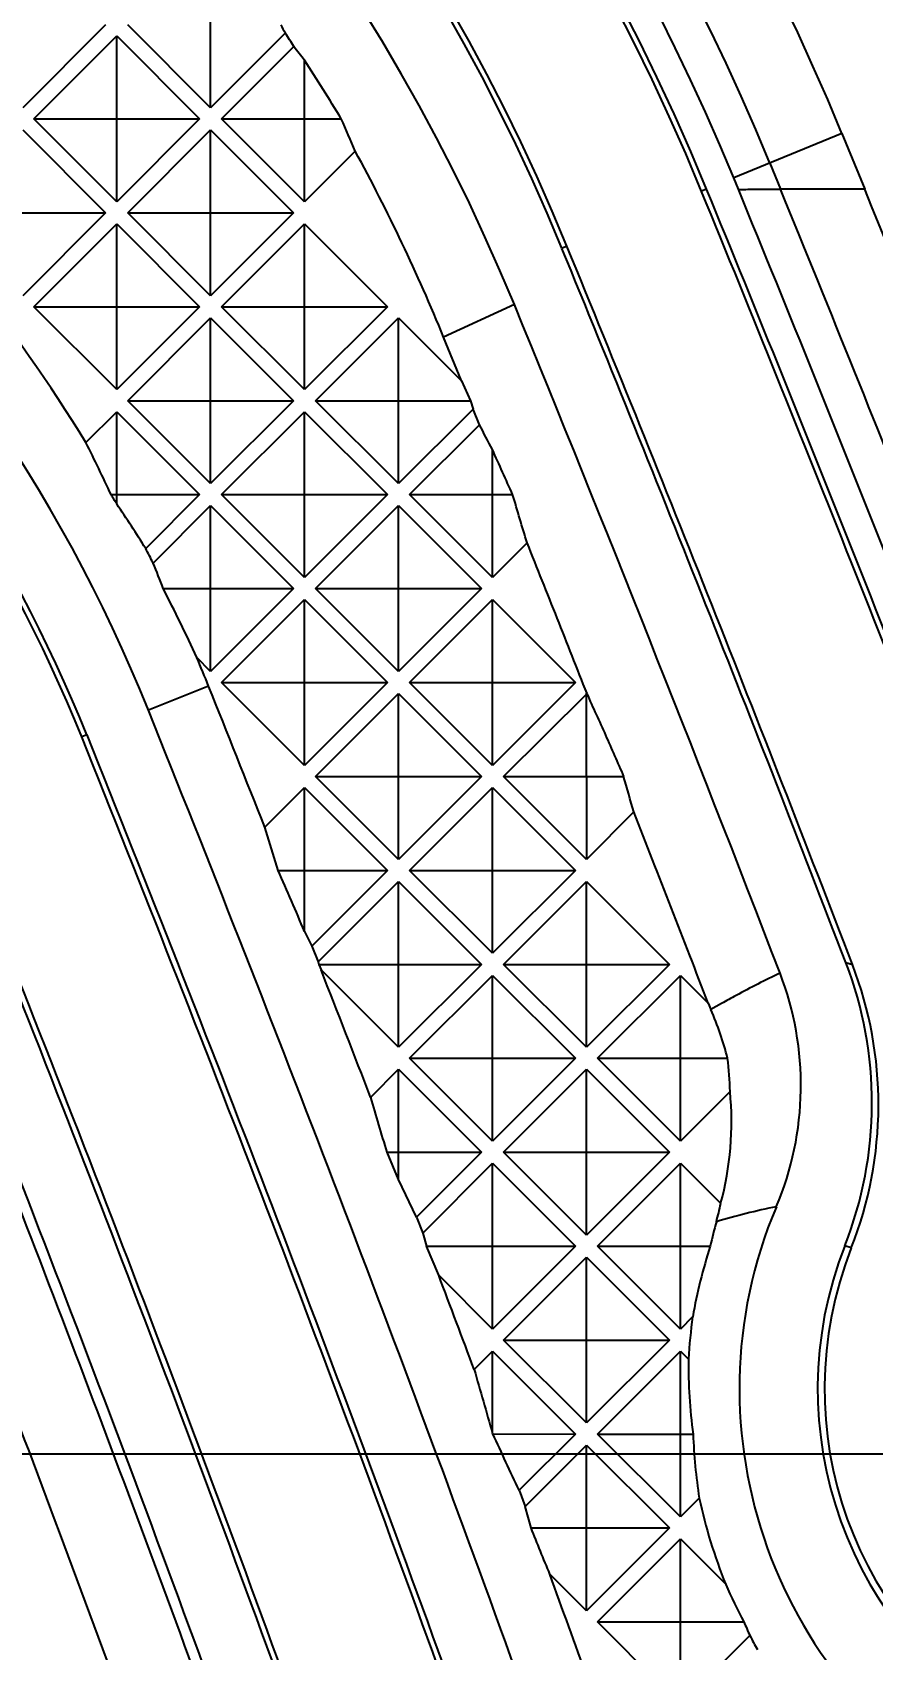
# Model space of a CAD drawing. Header units: millimetres. Extents: x 2089 to 2530, y 1631 to 2074.
# Drawn here: x 2265.34 to 2276.14, y 1912.11 to 1932.91 of the extents above; entities that cross this region are included whole.
import ezdxf

# ---------------------------------------------------------------- set-up
doc = ezdxf.new("R2010")
doc.units = ezdxf.units.MM
doc.styles.get("Standard").update_dxf_attribs({"font": 'arial.ttf'})
doc.dimstyles.new('副本 ISO-25-1', dxfattribs={"dimtxt": 5, "dimasz": 5, "dimexe": 0, "dimexo": 0, "dimgap": 0, "dimtad": 1, "dimtxsty": 'Standard', "dimcen": 0, "dimclrd": 4, "dimclre": 4, "dimclrt": 6, "dimazin": 0, "dimtfac": 1, "dimtofl": 0, "dimtmove": 0, "dimatfit": 3, "dimfxl": 0, "dimarcsym": 0})

# ---------------------------------------------------------------- blocks, each defined once
blk = doc.blocks.new('*D104')
at = {"color": 4, "linetype": 'Continuous', "lineweight": -2, "transparency": 16777216}
blk.add_line((2263.119, 1914.627), (2367.196, 1914.627), dxfattribs=at)
at = {"layer": 'Defpoints', "color": 0, "transparency": 16777216}
for p in [(2263.119, 1914.627), (2350.286, 1914.627), (2248.301, 1863.577)]:
    blk.add_point(p, dxfattribs=at)
at = {"color": 6, "transparency": 16777216, "insert": (2358.741, 1917.632), "char_height": 5, "attachment_point": 5}
blk.add_mtext('51,05', dxfattribs=at)
blk = doc.blocks.new('*D105')
at = {"color": 4, "linetype": 'Continuous', "lineweight": -2, "transparency": 16777216}
for p, q in [((2330.286, 1916.555), (2340.286, 1921.944)), ((2340.286, 1921.944), (2367.169, 1921.944)), ((2282.505, 1916.555), (2330.286, 1916.555))]:
    blk.add_line(p, q, dxfattribs=at)
at = {"layer": 'Defpoints', "color": 0, "transparency": 16777216}
for p in [(2350.286, 1921.944), (2282.505, 1916.555), (2248.301, 1863.577)]:
    blk.add_point(p, dxfattribs=at)
at = {"color": 6, "transparency": 16777216, "insert": (2358.728, 1924.949), "char_height": 5, "attachment_point": 5}
blk.add_mtext('52,98', dxfattribs=at)
blk = doc.blocks.new('*D106')
at = {"color": 4, "linetype": 'Continuous', "lineweight": -2, "transparency": 16777216}
blk.add_line((2289.301, 1939.577), (2357.404, 1939.577), dxfattribs=at)
at = {"layer": 'Defpoints', "color": 0, "transparency": 16777216}
for p in [(2289.301, 1939.577), (2350.286, 1939.577), (2248.301, 1863.577)]:
    blk.add_point(p, dxfattribs=at)
at = {"color": 6, "transparency": 16777216, "insert": (2353.845, 1942.13), "char_height": 5, "attachment_point": 5}
blk.add_mtext('76', dxfattribs=at)
blk = doc.blocks.new('*D107')
at = {"color": 4, "linetype": 'Continuous', "lineweight": -2, "transparency": 16777216}
blk.add_line((2248.301, 1951.21), (2367.166, 1951.21), dxfattribs=at)
at = {"layer": 'Defpoints', "color": 0, "transparency": 16777216}
for p in [(2248.301, 1951.21), (2350.286, 1951.21), (2248.301, 1863.577)]:
    blk.add_point(p, dxfattribs=at)
at = {"color": 6, "transparency": 16777216, "insert": (2358.726, 1954.215), "char_height": 5, "attachment_point": 5}
blk.add_mtext('87,63', dxfattribs=at)
blk = doc.blocks.new('*D108')
at = {"color": 4, "linetype": 'Continuous', "lineweight": -2, "transparency": 16777216}
for p, q in [((2248.301, 1967.004), (2330.286, 1967.004)), ((2330.286, 1967.004), (2340.286, 1960.5)), ((2340.286, 1960.5), (2370.573, 1960.5))]:
    blk.add_line(p, q, dxfattribs=at)
at = {"layer": 'Defpoints', "color": 0, "transparency": 16777216}
for p in [(2248.301, 1967.004), (2350.286, 1960.5), (2248.301, 1863.577)]:
    blk.add_point(p, dxfattribs=at)
at = {"color": 6, "transparency": 16777216, "insert": (2360.43, 1963.504), "char_height": 5, "attachment_point": 5}
blk.add_mtext('103,43', dxfattribs=at)
blk = doc.blocks.new('*D109')
at = {"color": 4, "linetype": 'Continuous', "lineweight": -2, "transparency": 16777216}
blk.add_line((2273.301, 1970.577), (2360.863, 1970.577), dxfattribs=at)
at = {"layer": 'Defpoints', "color": 0, "transparency": 16777216}
for p in [(2273.301, 1970.577), (2350.286, 1970.577), (2248.301, 1863.577)]:
    blk.add_point(p, dxfattribs=at)
at = {"color": 6, "transparency": 16777216, "insert": (2355.575, 1973.13), "char_height": 5, "attachment_point": 5}
blk.add_mtext('107', dxfattribs=at)
blk = doc.blocks.new('*D110')
at = {"color": 4, "linetype": 'Continuous', "lineweight": -2, "transparency": 16777216}
blk.add_line((2324.901, 1993.577), (2360.846, 1993.577), dxfattribs=at)
at = {"layer": 'Defpoints', "color": 0, "transparency": 16777216}
for p in [(2324.901, 1993.577), (2350.286, 1993.577), (2248.301, 1863.577)]:
    blk.add_point(p, dxfattribs=at)
at = {"color": 6, "transparency": 16777216, "insert": (2355.566, 1996.132), "char_height": 5, "attachment_point": 5}
blk.add_mtext('130', dxfattribs=at)
blk = doc.blocks.new('*D123')
at = {"color": 4, "linetype": 'Continuous', "lineweight": -2, "transparency": 16777216}
blk.add_line((2273.301, 1973.877), (2273.301, 2025.031), dxfattribs=at)
at = {"layer": 'Defpoints', "color": 0, "transparency": 16777216}
for p in [(2273.301, 2017.746), (2273.301, 1973.877), (2248.301, 1863.577)]:
    blk.add_point(p, dxfattribs=at)
at = {"color": 6, "transparency": 16777216, "insert": (2270.748, 2021.389), "char_height": 5, "attachment_point": 5, "rotation": 90}
blk.add_mtext('25', dxfattribs=at)
blk = doc.blocks.new('*D124')
at = {"color": 4, "linetype": 'Continuous', "lineweight": -2, "transparency": 16777216}
blk.add_line((2289.301, 1942.877), (2289.301, 2024.144), dxfattribs=at)
at = {"layer": 'Defpoints', "color": 0, "transparency": 16777216}
for p in [(2289.301, 2017.746), (2289.301, 1942.877), (2248.301, 1863.577)]:
    blk.add_point(p, dxfattribs=at)
at = {"color": 6, "transparency": 16777216, "insert": (2286.791, 2020.945), "char_height": 5, "attachment_point": 5, "rotation": 90}
blk.add_mtext('41', dxfattribs=at)
blk = doc.blocks.new('*D125')
at = {"color": 4, "linetype": 'Continuous', "lineweight": -2, "transparency": 16777216}
blk.add_line((2283.485, 1918.755), (2283.485, 2034.625), dxfattribs=at)
at = {"layer": 'Defpoints', "color": 0, "transparency": 16777216}
for p in [(2283.485, 2017.746), (2283.485, 1918.755), (2248.301, 1863.577)]:
    blk.add_point(p, dxfattribs=at)
at = {"color": 6, "transparency": 16777216, "insert": (2280.481, 2026.186), "char_height": 5, "attachment_point": 5, "rotation": 90}
blk.add_mtext('35,18', dxfattribs=at)
blk = doc.blocks.new('*D127')
at = {"color": 4, "linetype": 'Continuous', "lineweight": -2, "transparency": 16777216}
blk.add_line((2318.301, 2000.177), (2318.301, 2024.85), dxfattribs=at)
at = {"layer": 'Defpoints', "color": 0, "transparency": 16777216}
for p in [(2318.301, 2017.746), (2318.301, 2000.177), (2248.301, 1863.577)]:
    blk.add_point(p, dxfattribs=at)
at = {"color": 6, "transparency": 16777216, "insert": (2315.748, 2021.298), "char_height": 5, "attachment_point": 5, "rotation": 90}
blk.add_mtext('70', dxfattribs=at)

msp = doc.modelspace()

# ---------------------------------------------------------------- linework, layer by layer
at = {"color": 7, "linetype": 'Continuous'}
for p, q in [((2267.63, 1931.937), (2267.63, 1934.069)), ((2266.28, 1933.003), (2265.214, 1931.937)), ((2265.356, 1931.795), (2266.422, 1932.861)), ((2266.422, 1930.729), (2266.422, 1932.861)), ((2266.422, 1932.861), (2267.488, 1931.795)), ((2267.63, 1931.937), (2266.564, 1933.003)), ((2268.59, 1932.897), (2267.63, 1931.937)), ((2267.772, 1931.795), (2268.701, 1932.724)), ((2268.838, 1930.729), (2268.838, 1932.548)), ((2266.422, 1930.729), (2265.356, 1931.795)), ((2265.356, 1931.795), (2267.488, 1931.795)), ((2267.488, 1931.795), (2266.422, 1930.729)), ((2268.838, 1930.729), (2267.772, 1931.795)), ((2267.772, 1931.795), (2269.309, 1931.795)), ((2265.214, 1931.653), (2266.28, 1930.587)), ((2266.564, 1930.587), (2267.63, 1931.653)), ((2267.63, 1929.521), (2267.63, 1931.653)), ((2267.63, 1931.653), (2268.696, 1930.587)), ((2275.748, 1931.606), (2274.356, 1931.035)), ((2275.748, 1931.605), (2276.041, 1930.889)), ((2269.49, 1931.38), (2268.838, 1930.729)), ((2274.82, 1931.227), (2274.958, 1930.889)), ((2274.416, 1930.889), (2274.357, 1931.035)), ((2274.008, 1930.891), (2273.943, 1930.864)), ((2276.041, 1930.889), (2274.958, 1930.889)), ((2264.148, 1930.587), (2266.28, 1930.587)), ((2266.28, 1930.587), (2265.214, 1929.521)), ((2267.63, 1929.521), (2266.564, 1930.587)), ((2266.564, 1930.587), (2268.696, 1930.587)), ((2268.696, 1930.587), (2267.63, 1929.521)), ((2265.356, 1929.379), (2266.422, 1930.445)), ((2266.422, 1928.313), (2266.422, 1930.445)), ((2266.422, 1930.445), (2267.488, 1929.379)), ((2267.772, 1929.379), (2268.838, 1930.445)), ((2268.838, 1928.313), (2268.838, 1930.445)), ((2268.838, 1930.445), (2269.904, 1929.379)), ((2272.212, 1930.157), (2272.147, 1930.13)), ((2266.422, 1928.313), (2265.356, 1929.379)), ((2265.356, 1929.379), (2267.488, 1929.379)), ((2267.488, 1929.379), (2266.422, 1928.313)), ((2268.838, 1928.313), (2267.772, 1929.379)), ((2267.772, 1929.379), (2269.904, 1929.379)), ((2269.904, 1929.379), (2268.838, 1928.313)), ((2271.536, 1929.407), (2270.626, 1928.988)), ((2266.564, 1928.171), (2267.63, 1929.237)), ((2267.63, 1927.105), (2267.63, 1929.237)), ((2267.63, 1929.237), (2268.696, 1928.171)), ((2268.98, 1928.171), (2270.046, 1929.237)), ((2270.046, 1927.105), (2270.046, 1929.237)), ((2270.046, 1929.237), (2270.855, 1928.428)), ((2270.855, 1928.428), (2270.626, 1928.987)), ((2270.855, 1928.428), (2270.971, 1928.171)), ((2267.63, 1927.105), (2266.564, 1928.171)), ((2266.564, 1928.171), (2268.696, 1928.171)), ((2268.696, 1928.171), (2267.63, 1927.105)), ((2270.046, 1927.105), (2268.98, 1928.171)), ((2268.98, 1928.171), (2270.971, 1928.171)), ((2271.004, 1928.062), (2270.046, 1927.105)), ((2270.971, 1928.171), (2271.004, 1928.062)), ((2271.086, 1927.86), (2271.004, 1928.062)), ((2266.027, 1927.633), (2266.422, 1928.029)), ((2266.422, 1926.842), (2266.422, 1928.029)), ((2266.422, 1928.029), (2267.488, 1926.963)), ((2267.772, 1926.963), (2268.838, 1928.029)), ((2268.838, 1925.897), (2268.838, 1928.029)), ((2268.838, 1928.029), (2269.904, 1926.963)), ((2270.189, 1926.963), (2271.086, 1927.86)), ((2271.255, 1925.897), (2271.255, 1927.541)), ((2266.351, 1926.963), (2267.488, 1926.963)), ((2267.488, 1926.963), (2266.795, 1926.27)), ((2266.891, 1926.081), (2267.63, 1926.821)), ((2267.63, 1924.689), (2267.63, 1926.821)), ((2267.63, 1926.821), (2268.696, 1925.755)), ((2268.838, 1925.897), (2267.772, 1926.963)), ((2267.772, 1926.963), (2269.904, 1926.963)), ((2269.904, 1926.963), (2268.838, 1925.897)), ((2268.98, 1925.755), (2270.046, 1926.821)), ((2270.046, 1924.689), (2270.046, 1926.821)), ((2270.046, 1926.821), (2271.112, 1925.755)), ((2271.255, 1925.897), (2270.189, 1926.963)), ((2270.189, 1926.963), (2271.514, 1926.963)), ((2271.7, 1926.342), (2271.255, 1925.897)), ((2267.02, 1925.755), (2268.696, 1925.755)), ((2268.696, 1925.755), (2267.63, 1924.689)), ((2267.772, 1924.547), (2268.838, 1925.612)), ((2268.838, 1923.481), (2268.838, 1925.612)), ((2268.838, 1925.612), (2269.904, 1924.547)), ((2270.046, 1924.689), (2268.98, 1925.755)), ((2268.98, 1925.755), (2271.112, 1925.755)), ((2271.112, 1925.755), (2270.046, 1924.689)), ((2270.189, 1924.547), (2271.255, 1925.612)), ((2271.255, 1923.481), (2271.255, 1925.612)), ((2271.255, 1925.612), (2272.321, 1924.547)), ((2267.63, 1924.689), (2267.453, 1924.866)), ((2268.838, 1923.481), (2267.772, 1924.547)), ((2267.772, 1924.547), (2269.904, 1924.547)), ((2269.904, 1924.547), (2268.838, 1923.481)), ((2271.255, 1923.481), (2270.189, 1924.547)), ((2270.189, 1924.547), (2272.321, 1924.547)), ((2272.321, 1924.547), (2271.255, 1923.481)), ((2267.604, 1924.501), (2266.83, 1924.19)), ((2268.98, 1923.338), (2270.046, 1924.404)), ((2270.046, 1922.272), (2270.046, 1924.404)), ((2270.046, 1924.404), (2271.112, 1923.338)), ((2271.397, 1923.338), (2272.47, 1924.404)), ((2266.037, 1923.872), (2265.972, 1923.846)), ((2270.046, 1922.272), (2268.98, 1923.338)), ((2268.98, 1923.338), (2271.112, 1923.338)), ((2271.112, 1923.338), (2270.046, 1922.272)), ((2272.463, 1922.272), (2271.397, 1923.338)), ((2271.397, 1923.338), (2272.941, 1923.338)), ((2272.463, 1923.338), (2272.463, 1922.272)), ((2268.328, 1922.686), (2268.838, 1923.196)), ((2268.838, 1921.346), (2268.838, 1923.196)), ((2268.838, 1923.196), (2269.904, 1922.13)), ((2270.189, 1922.13), (2271.255, 1923.196)), ((2271.255, 1921.064), (2271.255, 1923.196)), ((2271.255, 1923.196), (2272.321, 1922.13)), ((2273.073, 1922.883), (2272.463, 1922.272)), ((2268.5, 1922.13), (2268.328, 1922.686)), ((2268.5, 1922.13), (2269.904, 1922.13)), ((2269.904, 1922.13), (2268.931, 1921.157)), ((2271.255, 1921.064), (2270.189, 1922.13)), ((2270.189, 1922.13), (2272.321, 1922.13)), ((2272.321, 1922.13), (2271.255, 1921.064)), ((2269.011, 1920.953), (2270.046, 1921.988)), ((2270.046, 1919.856), (2270.046, 1921.988)), ((2270.046, 1921.988), (2271.112, 1920.922)), ((2271.397, 1920.922), (2272.463, 1921.988)), ((2272.463, 1919.856), (2272.463, 1921.988)), ((2272.463, 1921.988), (2273.529, 1920.922)), ((2268.838, 1921.346), (2268.931, 1921.157)), ((2268.931, 1921.157), (2269.011, 1920.953)), ((2269.011, 1920.953), (2269.021, 1920.922)), ((2269.021, 1920.922), (2269.051, 1920.852)), ((2269.021, 1920.922), (2271.112, 1920.922)), ((2270.046, 1919.856), (2269.051, 1920.852)), ((2271.112, 1920.922), (2270.046, 1919.856)), ((2270.189, 1919.714), (2271.255, 1920.78)), ((2271.255, 1918.648), (2271.255, 1920.78)), ((2271.255, 1920.78), (2272.321, 1919.714)), ((2272.463, 1919.856), (2271.397, 1920.922)), ((2271.397, 1920.922), (2273.529, 1920.922)), ((2273.529, 1920.922), (2272.463, 1919.856)), ((2272.605, 1919.714), (2273.671, 1920.78)), ((2273.671, 1918.648), (2273.671, 1920.78)), ((2273.671, 1920.78), (2274.028, 1920.422)), ((2275.799, 1920.944), (2275.884, 1920.92)), ((2274.028, 1920.422), (2274.064, 1920.34)), ((2274.2, 1920.417), (2274.064, 1920.34)), ((2269.688, 1919.213), (2270.046, 1919.572)), ((2270.046, 1918.157), (2270.046, 1919.572)), ((2270.046, 1919.572), (2271.112, 1918.506)), ((2271.255, 1918.648), (2270.189, 1919.714)), ((2270.189, 1919.714), (2272.321, 1919.714)), ((2272.321, 1919.714), (2271.255, 1918.648)), ((2271.397, 1918.506), (2272.463, 1919.572)), ((2272.463, 1917.44), (2272.463, 1919.572)), ((2272.463, 1919.572), (2273.529, 1918.506)), ((2273.671, 1918.648), (2272.605, 1919.714)), ((2272.605, 1919.714), (2274.278, 1919.714)), ((2274.31, 1919.287), (2273.671, 1918.648)), ((2269.899, 1918.506), (2271.112, 1918.506)), ((2270.046, 1918.157), (2269.899, 1918.506)), ((2271.112, 1918.506), (2270.279, 1917.672)), ((2272.463, 1917.44), (2271.397, 1918.506)), ((2271.397, 1918.506), (2273.529, 1918.506)), ((2273.529, 1918.506), (2272.463, 1917.44)), ((2270.357, 1917.467), (2271.255, 1918.364)), ((2271.255, 1916.232), (2271.255, 1918.364)), ((2271.255, 1918.364), (2272.321, 1917.298)), ((2272.605, 1917.298), (2273.671, 1918.364)), ((2273.671, 1916.232), (2273.671, 1918.364)), ((2273.671, 1918.364), (2274.189, 1917.846)), ((2270.279, 1917.672), (2270.046, 1918.157)), ((2270.279, 1917.672), (2270.357, 1917.467)), ((2270.357, 1917.467), (2270.407, 1917.298)), ((2270.407, 1917.298), (2272.321, 1917.298)), ((2270.563, 1916.923), (2270.407, 1917.298)), ((2272.321, 1917.298), (2271.255, 1916.232)), ((2273.671, 1916.232), (2272.605, 1917.298)), ((2272.605, 1917.298), (2274.055, 1917.298)), ((2275.868, 1917.275), (2275.785, 1917.303)), ((2271.397, 1916.09), (2272.463, 1917.156)), ((2272.463, 1915.024), (2272.463, 1917.156)), ((2272.463, 1917.156), (2273.529, 1916.09)), ((2271.255, 1916.232), (2270.563, 1916.923)), ((2273.828, 1916.39), (2273.671, 1916.232)), ((2272.463, 1915.024), (2271.397, 1916.09)), ((2271.397, 1916.09), (2273.529, 1916.09)), ((2273.529, 1916.09), (2272.463, 1915.024)), ((2271.019, 1915.712), (2271.255, 1915.948)), ((2271.255, 1914.887), (2271.255, 1915.948)), ((2271.255, 1915.948), (2272.321, 1914.882)), ((2272.605, 1914.882), (2273.671, 1915.948)), ((2273.671, 1913.816), (2273.671, 1915.948)), ((2273.671, 1915.948), (2273.775, 1915.844)), ((2271.256, 1914.885), (2272.321, 1914.882)), ((2272.321, 1914.882), (2271.596, 1914.158)), ((2271.673, 1913.95), (2272.463, 1914.74)), ((2272.463, 1912.608), (2272.463, 1914.74)), ((2272.463, 1914.74), (2273.529, 1913.674)), ((2273.671, 1913.816), (2272.605, 1914.882)), ((2272.605, 1914.882), (2273.834, 1914.882)), ((2271.596, 1914.158), (2271.673, 1913.95)), ((2271.751, 1913.674), (2271.673, 1913.95)), ((2273.913, 1914.058), (2273.671, 1913.816)), ((2271.751, 1913.674), (2273.529, 1913.674)), ((2273.529, 1913.674), (2272.463, 1912.608)), ((2272.605, 1912.466), (2273.671, 1913.532)), ((2273.671, 1911.4), (2273.671, 1913.532)), ((2273.671, 1913.532), (2274.254, 1912.949)), ((2272.463, 1912.608), (2271.992, 1913.079)), ((2272.605, 1912.466), (2274.486, 1912.466)), ((2273.671, 1911.4), (2272.605, 1912.466)), ((2274.562, 1912.291), (2273.671, 1911.4))]:
    msp.add_line(p, q, dxfattribs=at)
for centre, radius, start, end in [((2248.301, 1920.356), 29.663, 22.2873, 79.6316), ((2248.301, 1920.356), 28.661, 22.2875, 80.9982), ((2248.301, 1920.356), 27.782, 22.2828, 157.7194), ((2248.301, 1920.356), 27.712, 22.28, 157.7131), ((2248.301, 1920.356), 28.159, 22.2865, 80.9998), ((2248.301, 1920.356), 25.842, 22.2884, 157.718), ((2248.301, 1920.356), 25.772, 22.2878, 157.6935), ((2248.301, 1919.847), 25.125, 22.3638, 157.6333), ((1867.465, 1764.662), 444.829, 21.83807, 23.77076), ((2248.301, 1916.747), 19.968, 21.8865, 74.2725), ((2248.301, 1916.747), 20.802, 31.5564, 60.662), ((2248.301, 1916.747), 19.044, 21.8865, 69.2734), ((2248.301, 1916.747), 19.114, 21.8865, 69.2732), ((2248.301, 1919.847), 24.124, 32.2605, 32.7495), ((2248.301, 1919.847), 24.124, 22.2652, 28.5602), ((1871.396, 1765.493), 435.191, 20.97996, 22.3332), ((1871.338, 1765.471), 435.324, 20.97279, 22.33318), ((1866.052, 1763.333), 441.403, 20.9667, 22.30896), ((1867.398, 1763.86), 440.459, 20.96519, 22.28517), ((1855.691, 1759.161), 454.076, 21.27311, 22.22187), ((1868.983, 1764.523), 435.852, 21.0318, 22.33121), ((1868.968, 1764.518), 435.938, 21.02475, 22.33122), ((1868.098, 1764.148), 435.974, 21.05947, 22.27527), ((2248.301, 1916.747), 20.802, 26.6621, 27.2444), ((2248.301, 1916.747), 20.802, 21.8865, 22.9737), ((1850.95, 1757.109), 449.021, 21.63863, 21.88801), ((1867.208, 1763.797), 435.929, 21.05665, 21.40352), ((1901.78, 1777.15), 394.383, 21.11349, 21.3689), ((2271.202, 1919.366), 4.018, 337.1343, 21.0535), ((2271.113, 1919.142), 5.021, 338.5139, 21.04), ((2271.197, 1919.118), 5.021, 338.4708, 21.0319), ((1950.403, 1795.895), 337.55, 19.90395, 21.64352), ((2270.131, 1918.646), 4.282, 14.4479, 23.3029), ((1940.414, 1792.106), 347.229, 19.93078, 21.61699), ((2269.709, 1919.159), 4.603, 1.5914, 6.9242), ((2270.308, 1918.896), 4.02, 344.8581, 5.5869), ((2270.6, 1918.579), 3.663, 344.7032, 348.4477), ((2276.475, 1909.854), 8.104, 101.1764, 106.7934), ((2280.461, 1915.463), 6.03, 157.1449, 242.4567), ((2280.815, 1915.786), 6.927, 164.7088, 167.3914), ((2280.461, 1915.463), 5.025, 158.5138, 241.1626), ((2280.461, 1915.463), 4.937, 158.4644, 241.2109), ((1947.617, 1794.678), 345.309, 20.51849, 20.73316), ((2280.461, 1915.463), 6.697, 172.0415, 176.7378), ((2280.798, 1915.792), 7.024, 179.5768, 187.4554), ((1990.225, 1783.668), 310.157, 24.88022, 25.02802), ((2280.461, 1915.463), 6.697, 192.1066, 202.0497), ((2002.271, 1814.819), 287.061, 19.44823, 20.01665), ((2280.461, 1915.463), 6.697, 208.2643, 210.052)]:
    msp.add_arc(centre, radius, start, end, dxfattribs=at)
for centre, major_axis, ratio, start_param, end_param in [((2246.453, 1921.695), (-17.632, 17.632), 0.994492, -1.8861, -1.881326), ((2250.067, 1918.081), (16.849, -16.849), 0.994492, 1.442707, 1.452077), ((2246.307, 1917.853), (19.026, 19.026), 0.994492, -0.241769, -0.208601), ((2246.439, 1921.708), (-17.76, 17.76), 0.994492, -1.956974, -1.938951), ((1848.722, 1756.515), (463.811, -81.802), 0.898062, 0.608606, 0.609427), ((2246.98, 1918.067), (15.123, -15.123), 0.99618, 1.217134, 1.251975), ((1901.885, 1777.459), (244.999, -363.589), 0.90592, 1.381337, 1.382788), ((2246.902, 1915.348), (16.022, 16.022), 0.99618, -0.254154, -0.247952), ((2249.561, 1915.487), (-14.428, 14.428), 0.99618, -1.796292, -1.7628), ((1882.093, 1769.662), (104.705, 438.11), 0.902987, -1.001126, -0.999648), ((2246.971, 1918.077), (15.23, -15.23), 0.99618, 1.152548, 1.168867), ((2246.902, 1915.348), (16.022, 16.022), 0.99618, -0.352902, -0.309128), ((1882.413, 1769.788), (104.705, 438.11), 0.902987, -1.009651, -1.008569), ((2280.812, 1915.112), (-5.024, 5.024), 0.997558, 0.473429, 0.605522), ((2280.806, 1915.118), (-4.939, 4.939), 0.997558, 0.820429, 0.939092), ((2280.815, 1915.816), (5.065, 5.065), 0.997558, 2.76745, 2.842431), ((2280.8, 1915.124), (-4.854, 4.854), 0.997558, 1.184695, 1.212431)]:
    msp.add_ellipse(centre, major_axis=major_axis, ratio=ratio, start_param=start_param, end_param=end_param, dxfattribs=at)
for points, knots in [([(2277.351, 1930.884), (2276.34, 1933.366), (2274.283, 1938.313), (2272.168, 1943.237), (2271.056, 1945.674)], [0, 0, 0, 0, 0.500151, 1, 1, 1, 1]), ([(2274.416, 1930.889), (2274.481, 1930.888), (2274.603, 1930.89), (2274.767, 1930.89), (2274.882, 1930.889), (2274.941, 1930.89), (2274.958, 1930.889)], [0, 0, 0, 0, 0.35934, 0.675766, 0.90353, 1, 1, 1, 1]), ([(2272.47, 1924.404), (2272.342, 1924.727), (2272.089, 1925.375), (2271.829, 1926.019), (2271.7, 1926.342)], [0, 0, 0, 0, 0.5, 1, 1, 1, 1]), ([(2272.468, 1924.403), (2272.547, 1924.224), (2272.709, 1923.872), (2272.863, 1923.516), (2272.941, 1923.338)], [0, 0, 0, 0, 0.50187, 1, 1, 1, 1]), ([(2275.374, 1900.392), (2274.147, 1904.425), (2271.441, 1912.414), (2268.401, 1920.279), (2266.83, 1924.19)], [0, 0, 0, 0, 0.499992, 1, 1, 1, 1]), ([(2274.49, 1900.123), (2273.267, 1904.143), (2270.569, 1912.107), (2267.538, 1919.947), (2265.972, 1923.846)], [0, 0, 0, 0, 0.49999, 1, 1, 1, 1]), ([(2266.037, 1923.872), (2267.604, 1919.972), (2270.635, 1912.13), (2273.333, 1904.164), (2274.557, 1900.143)], [0, 0, 0, 0, 0.50001, 1, 1, 1, 1]), ([(2272.597, 1899.547), (2271.383, 1903.539), (2268.703, 1911.449), (2265.692, 1919.235), (2264.136, 1923.108)], [0, 0, 0, 0, 0.49999, 1, 1, 1, 1]), ([(2264.201, 1923.134), (2265.758, 1919.261), (2268.769, 1911.472), (2271.449, 1903.561), (2272.665, 1899.567)], [0, 0, 0, 0, 0.50001, 1, 1, 1, 1]), ([(2263.343, 1922.789), (2264.895, 1918.928), (2267.897, 1911.165), (2270.569, 1903.279), (2271.78, 1899.298)], [0, 0, 0, 0, 0.500009, 1, 1, 1, 1]), ([(2274.952, 1920.809), (2274.761, 1920.718), (2274.508, 1920.59), (2274.262, 1920.452), (2274.2, 1920.417)], [0, 0, 0, 0, 0.749164, 1, 1, 1, 1]), ([(2265.759, 1897.466), (2264.7, 1900.948), (2262.384, 1907.852), (2259.797, 1914.657), (2258.461, 1918.042)], [0, 0, 0, 0, 0.499993, 1, 1, 1, 1])]:
    msp.add_open_spline(points, degree=3, knots=knots, dxfattribs=at)
for points in [[(2272.463, 1923.338), (2272.463, 1923.695), (2272.465, 1924.052), (2272.465, 1924.408)], [(2268.838, 1921.346), (2268.726, 1921.608), (2268.613, 1921.869), (2268.5, 1922.13)], [(2269.899, 1918.506), (2269.829, 1918.742), (2269.758, 1918.978), (2269.688, 1919.213)], [(2271.019, 1915.712), (2271.099, 1915.437), (2271.177, 1915.162), (2271.255, 1914.887)], [(2271.992, 1913.079), (2271.912, 1913.277), (2271.831, 1913.475), (2271.751, 1913.674)]]:
    msp.add_open_spline(points, degree=3, dxfattribs=at)

# ---------------------------------------------------------------- dimensions: what is measured, and where the dimension line sits
for feature_location, offset, dtype, picture, middle in [((2283.485, 1918.755), (0, 98.991), 1, '*D125', (2280.481, 2026.186)), ((2273.301, 1973.877), (0, 43.869), 1, '*D123', (2270.748, 2021.389)), ((2318.301, 2000.177), (0, 17.569), 1, '*D127', (2315.748, 2021.298)), ((2289.301, 1942.877), (0, 74.869), 1, '*D124', (2286.791, 2020.945)), ((2324.901, 1993.577), (25.386, 0), 0, '*D110', (2355.566, 1996.132)), ((2273.301, 1970.577), (76.986, 0), 0, '*D109', (2355.575, 1973.13)), ((2248.301, 1967.004), (101.986, -6.504), 0, '*D108', (2360.43, 1963.504)), ((2248.301, 1951.21), (101.986, 0), 0, '*D107', (2358.726, 1954.215)), ((2289.301, 1939.577), (60.986, 0), 0, '*D106', (2353.845, 1942.13)), ((2282.505, 1916.555), (67.781, 5.388), 0, '*D105', (2358.728, 1924.949)), ((2263.119, 1914.627), (87.167, 0), 0, '*D104', (2358.741, 1917.632))]:
    dim = msp.add_ordinate_dim(feature_location=feature_location, offset=offset, dtype=dtype, origin=(2248.301, 1863.577), dimstyle='副本 ISO-25-1', override={"dimfxl": 1.25, "dimarcsym": 1})
    dim.commit()
    dim.dimension.update_dxf_attribs({"geometry": picture, "text_midpoint": middle})

doc.saveas('drawing.dxf')
